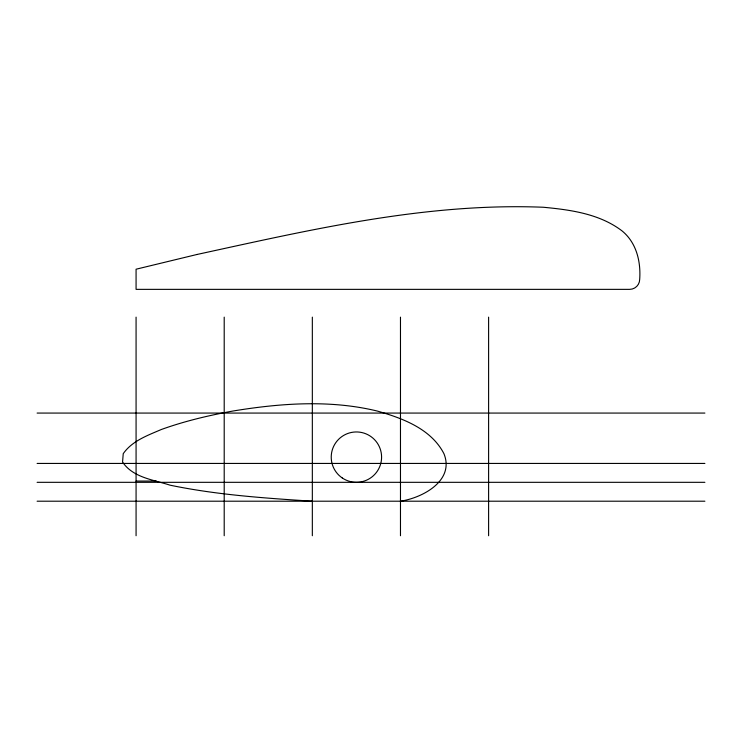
<?xml version="1.0" encoding="UTF-8"?>
<svg xmlns="http://www.w3.org/2000/svg" width="742" height="742" viewBox="0 0 742 742"><rect width="100%" height="100%" fill="white"/><g stroke="black" fill="none" stroke-linecap="round" stroke-linejoin="round"><path stroke-width="1.11" d="M400.476 501.202C422.569 497.882 454.911 480.621 443.929 453.668C431.083 428.793 402.489 418.173 377.122 411.012C329.875 399.586 280.55 403.231 233.034 411.012C208.706 415.437 184.582 421.122 161.292 429.516C147.519 435.471 132.187 440.859 123.237 453.668L122.56 462.025C132.966 477.7 153.603 479.796 170.103 485.185C216.924 494.905 264.718 498.142 312.336 501.202M37.1 413.071L704.9 413.071M37.1 463.435L704.9 463.435M136.074 481.057L156.219 481.057M37.1 482.319L704.9 482.319M37.1 501.202L704.9 501.202M488.607 317.14L488.607 535.733M400.476 317.14L400.476 535.733M312.336 317.14L312.336 535.733M224.205 317.14L224.205 535.733M136.074 317.14L136.074 535.733M197.057 254.46L136.074 269.216L136.074 289.361L629.624 289.361A10.073 10.073 0 0 0 639.697 279.289C640.93 261.453 636.413 242.578 621.991 230.855C599.527 213.779 570.607 209.819 543.302 207.25C426.177 202.547 310.731 229.732 197.057 254.46M342.294 477.987A25.182 25.182 0 0 0 381.527 458.927A25.182 25.182 0 0 0 345.401 434.487A25.182 25.182 0 0 0 342.294 477.987"/></g></svg>
